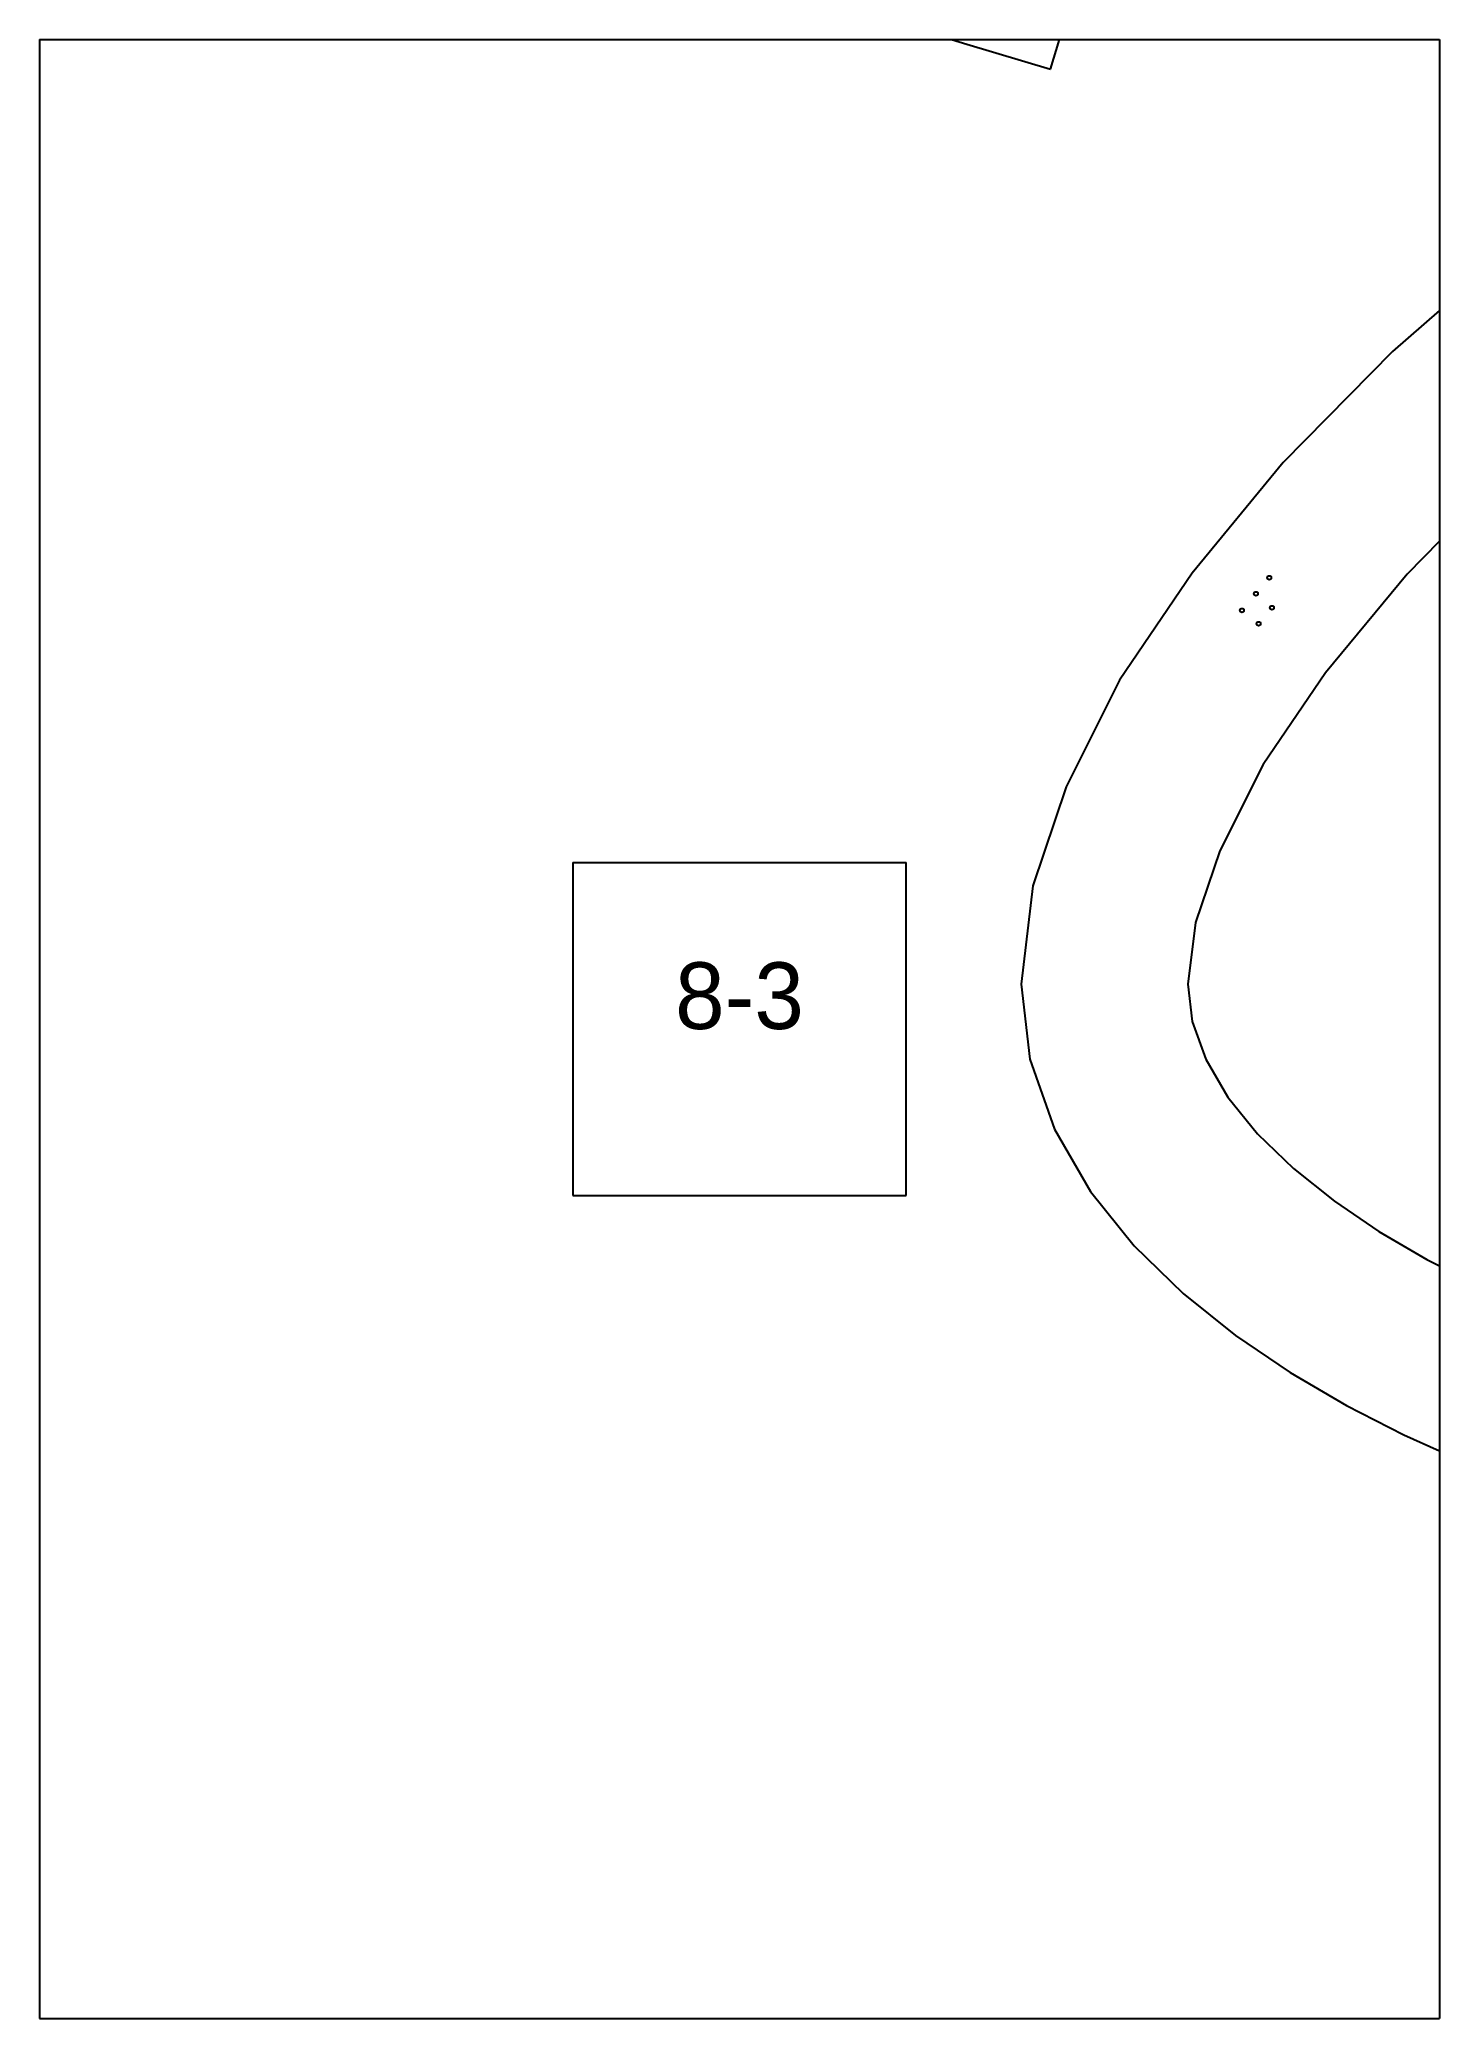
# Paper-space layout 'Plan 8-3' of a CAD drawing. Header units: metres, sheet in millimetres. Extents: x 0 to 210, y 0 to 297.
# The model-space entities are those that its viewports show. They can reach past a viewport. Long polylines and large blocks are cut down to what shows.
import ezdxf
from ezdxf.enums import TextEntityAlignment as Align

# ---------------------------------------------------------------- set-up
doc = ezdxf.new("R2010")
doc.units = ezdxf.units.M
for name, color, linetype in [('default', 7, 'Continuous'), ('mcircles', 7, 'Continuous'), ('TEXTLAYER', 7, 'Continuous'), ('VIEWPORTS', 7, 'Continuous')]:
    doc.layers.add(name, color=color, linetype=linetype)

msp = doc.modelspace()

# ---------------------------------------------------------------- linework, layer by layer
at = {"color": 9}
for p, q in [((420, -1782), (420, -2079)), ((420, -1782), (420, -2079)), ((630, -1782), (630, -2079)), ((630, -1782), (630, -2079)), ((210, -2079), (420, -2079)), ((210, -2079), (420, -2079)), ((420, -2079), (630, -2079)), ((420, -2079), (420, -2376)), ((420, -2079), (630, -2079)), ((420, -2079), (420, -2376)), ((630, -2079), (840, -2079)), ((630, -2079), (630, -2376)), ((630, -2079), (840, -2079)), ((630, -2079), (630, -2376)), ((500, -2202.5), (550, -2202.5)), ((500, -2202.5), (500, -2252.5)), ((550, -2252.5), (550, -2202.5)), ((500, -2252.5), (550, -2252.5)), ((210, -2376), (420, -2376)), ((210, -2376), (420, -2376)), ((420, -2376), (630, -2376)), ((420, -2376), (420, -2673)), ((420, -2376), (630, -2376)), ((420, -2376), (420, -2673)), ((630, -2376), (840, -2376)), ((630, -2376), (630, -2673)), ((630, -2376), (840, -2376)), ((630, -2376), (630, -2673))]:
    msp.add_line(p, q, dxfattribs=at)
at = {"layer": 'default', "color": 7, "linetype": 'Continuous'}
for p, q in [((571.68, -2083.46), (578.88, -2059.52)), ((546.65, -2076.01), (559.12, -2079.68)), ((559.12, -2079.68), (571.68, -2083.46)), ((641.99, -2109.17), (622.96, -2125.81)), ((622.96, -2125.81), (606.58, -2142.5)), ((606.58, -2142.5), (592.92, -2159.07)), ((640.12, -2143.99), (625.16, -2159.22)), ((592.92, -2159.07), (582.01, -2175.15)), ((625.16, -2159.22), (612.93, -2174.06)), ((582.01, -2175.15), (574, -2191.13)), ((612.93, -2174.06), (603.58, -2187.8)), ((603.58, -2187.8), (597.08, -2200.76)), ((574, -2191.13), (569.01, -2206.01)), ((597.08, -2200.76), (593.39, -2211.53)), ((569.01, -2206.01), (567.25, -2220.79)), ((593.39, -2211.53), (592.25, -2220.79)), ((567.25, -2220.79), (568.57, -2232.04)), ((592.25, -2220.79), (592.92, -2226.38)), ((592.92, -2226.38), (594.95, -2232.05)), ((568.57, -2232.04), (572.25, -2242.53)), ((594.95, -2232.05), (598.27, -2237.71)), ((598.27, -2237.71), (602.72, -2243.22)), ((572.25, -2242.53), (577.66, -2251.87)), ((602.72, -2243.22), (608.12, -2248.46)), ((608.12, -2248.46), (614.25, -2253.36)), ((577.66, -2251.87), (584.23, -2260.05)), ((614.25, -2253.36), (620.93, -2257.9)), ((584.23, -2260.05), (591.56, -2267.19)), ((620.93, -2257.9), (628.09, -2262.09)), ((628.09, -2262.09), (635.54, -2265.91)), ((591.56, -2267.19), (599.4, -2273.48)), ((599.4, -2273.48), (607.59, -2279.04)), ((607.59, -2279.04), (616.06, -2284.01)), ((616.06, -2284.01), (624.68, -2288.43)), ((624.68, -2288.43), (633.48, -2292.4))]:
    msp.add_line(p, q, dxfattribs=at)
at = {"layer": 'mcircles', "color": 7, "linetype": 'Continuous'}
for centre in [(602.48, -2162.17), (604.48, -2159.77), (600.38, -2164.67), (604.88, -2164.27), (602.88, -2166.67)]:
    msp.add_circle(centre, 0.3, dxfattribs=at)

# ---------------------------------------------------------------- texts
at = {"layer": 'TEXTLAYER', "color": 1}
msp.add_text('8-3', height=10, dxfattribs=at).set_placement((525, -2227.5), align=Align.CENTER)

psp = doc.layouts.new('Plan 8-3')

# ---------------------------------------------------------------- viewports
at = {"layer": 'VIEWPORTS'}
psp.add_viewport(center=(105, 148.5), size=(210, 297), view_center_point=(525, -2227.5), view_height=297, dxfattribs=at)

doc.saveas('drawing.dxf')
